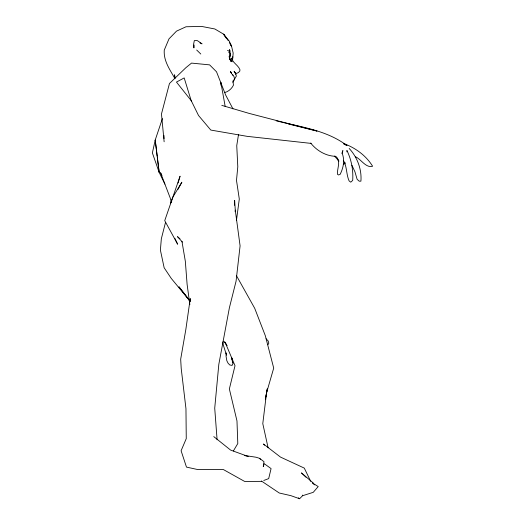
<?xml version="1.0" encoding="UTF-8"?>
<svg xmlns="http://www.w3.org/2000/svg" width="525" height="525" viewBox="0 0 525 525"><rect width="100%" height="100%" fill="white"/><g stroke="black" fill="none" stroke-linecap="round" stroke-linejoin="round"><path stroke-width="0.79" d="M346.913 151.863L346.92 150.439C351.455 159.83 353.364 170.015 352.702 180.41L350.739 182.182L349.086 180.869C346.231 174.497 347.064 166.976 343.639 160.755M231.958 357.991L231.952 359.198L231.459 357.623L232.418 361.462M230.088 53.727L230.016 52.362M193.981 44.986L193.889 47.906L193.653 43.969L194.335 40.569L197.328 40.615L202.053 43.851L199.992 42.952M234.491 205.295L234.642 200.399L235.279 210.112L240.089 245.871L236.073 281.157L229.392 307.768L218.82 364.33L214.725 408.194L217.094 439.786M232.614 59.843L233.166 53.064L231.538 46.154L229.287 41.193L223.591 34.158L214.83 28.973L201.561 26.414L186.04 26.762L176.498 31.139L168.998 38.863L164.266 50.072C163.426 60.907 169.956 69.7 174.937 78.625M235.134 211.673L235.279 210.112M228.624 52.041L230.317 53.806L229.556 58.853L232.129 61.806L229.523 58.328L229.149 56.503L230.823 61.333L229.523 58.328M229.983 56.693L230.317 53.806M236.493 220.178L239.295 199.027L236.493 180.383L237.792 166.773L236.749 145.628L238.54 134.354M261.371 480.972L279.28 493.014L290.843 495.646L299.598 498.75L302.544 495.738L302.643 495.068M235.423 74.314L235.633 72.896M265.335 399.728L267.251 388.907M265.374 399.571L265.663 397.963M265.945 396.349L267.232 389.11M232.214 59.601L232.805 56.844L232.312 58.4M165.467 222.6L161.333 238.796L160.394 250.084L164.141 267.75L171.275 278.44L189.722 300.772M229.766 55.191L230.029 54.265M178.093 182.989L180.068 176.197L164.732 220.657L177.634 244.21L174.838 238.298M341.952 153.352L342.871 150.577L342.169 153.267C344.964 160.315 343.402 167.836 340.108 174.412L338.527 174.956L337.483 174.307C336.925 168.42 341.408 160.939 335.744 156.312C325.979 156.148 316.641 150.623 310.708 143.056L311.076 143.397L247.131 136.343L210.794 130.062L198.529 115.5L191.126 100.465L184.19 77.923L176.459 82.084L191.658 101.194M162.442 118.545L155.216 140.037L152.381 152.926L159.173 172.397L164.916 184.131M232.575 364.068L232.122 365.407L229.753 364.96L228.047 363.156L226.839 360.754L226.065 356.291L226.131 352.905L226.511 355.09L223.302 345.03L222.869 341.959M171.78 200.891L170.618 203.05L172.85 197.157L181.853 182.208L177.982 189.394M267.953 344.708L268.793 343.147L268.209 341.014L266.096 338.776M233.356 450.995L237.799 443.553L236.978 420.932L229.359 388.959L235.01 365.702L225.035 342.136L225.947 343.442M232.916 82.287L234.577 79.045L234.025 76.67L232.713 74.707M233.848 80.24L236.335 76.125L235.955 74.215L234.098 71.236L235.364 73.31M345.076 163.111L343.763 164.01L344.977 162.94M343.763 164.01L345.037 162.967M263.76 480.48L268.688 478.61L271.077 468.602L264.206 463.673L263.281 466.594L263.99 461.698L259.593 458.338L256.082 457.242L244.808 455.503L246.271 455.982M224.746 92.538C228.572 91.58 231.755 88.62 233.474 85.148L232.89 80.955M302.544 495.738L313.248 492.332L318.216 486.57L312.362 482.888M235.567 73.684L238.357 72.634L239.768 71.138L239.964 69.799C238.278 65.087 232.877 63.131 231.604 58.144L231.912 59.574M261.365 481.366L244.637 481.438L223.414 469.573L197.439 469.494L186.473 467.099L181.099 450.752L186.257 438.631L185.962 408.726L181.217 368.557L180.679 359.212L185.863 329.326L190.247 298.554L190.319 301.672M276.183 120.796C300.326 126.991 326.557 130.049 347.012 145.609L343.396 143.758M288.619 124.025L316.988 131.047L249.204 113.42L221.799 105.374M227.502 50.492L228.716 50.899M248.286 456.514L230.606 450.083L213.773 436.603M343.448 143.423C355.3 147.781 365.905 155.38 372.619 166.241C365.873 168.315 361.154 159.259 355.583 156.804M298.364 497.838L299.598 498.75M312.9 483.479L314.744 484.883M179.97 238.777L177.476 236.657L182.444 242.097M313.504 483.23L301.455 472.907L305.977 477.218M200.793 54.022L196.691 50.026M334.438 156.089L338.428 160.466M337.91 159.908L338.979 161.07M259.593 458.338L260.623 459.519M264.521 445.226L263.498 443.999L280.494 457.085L304.283 468.103L310.702 481.34M349.191 148.477C357.302 157.152 361.889 169.431 360.911 181.164L359.212 181.184L357.105 179.274L354.959 171.859L351.934 165.309M189.558 300.405L178.979 286.84L189.781 300.877M223.86 341.237L227.141 345.68M232.011 74.143L232.897 75.351M236.506 275.763L254.704 308.287L265.315 335.698L273.709 368.091L266.543 392.851L262.789 423.629L268.098 447.792M226.236 38.154L223.591 34.158L228.323 40.707M230.213 44.159L231.538 46.154L229.53 42.748M232.975 108.892L225.671 95.045L216.517 71.8L209.606 64.87L191.527 63.098L185.942 67.64L169.457 83.508L161.47 113.964L164.135 141.783M161.969 175.553L160.525 172.666L170.271 198.155L171.406 202.604M225.186 106.463L220.828 82.254L220.979 85.352M174.661 75.351L175.16 77.707M181.965 241.493L185.338 261.312L187.103 284.307L189.84 304.605M157.192 156.214L155.216 140.037L159.173 172.397L157.395 157.835M233.054 363.845L232.378 360.767L232.431 362.296M174.497 74.57L174.773 78.652M163.997 135.496L164.062 138.639M229.878 50.695L229.865 52.126L229.432 49.626L229.878 50.695M230.888 72.253L230.462 71.341L231.492 73.454L230.888 72.253"/></g></svg>
